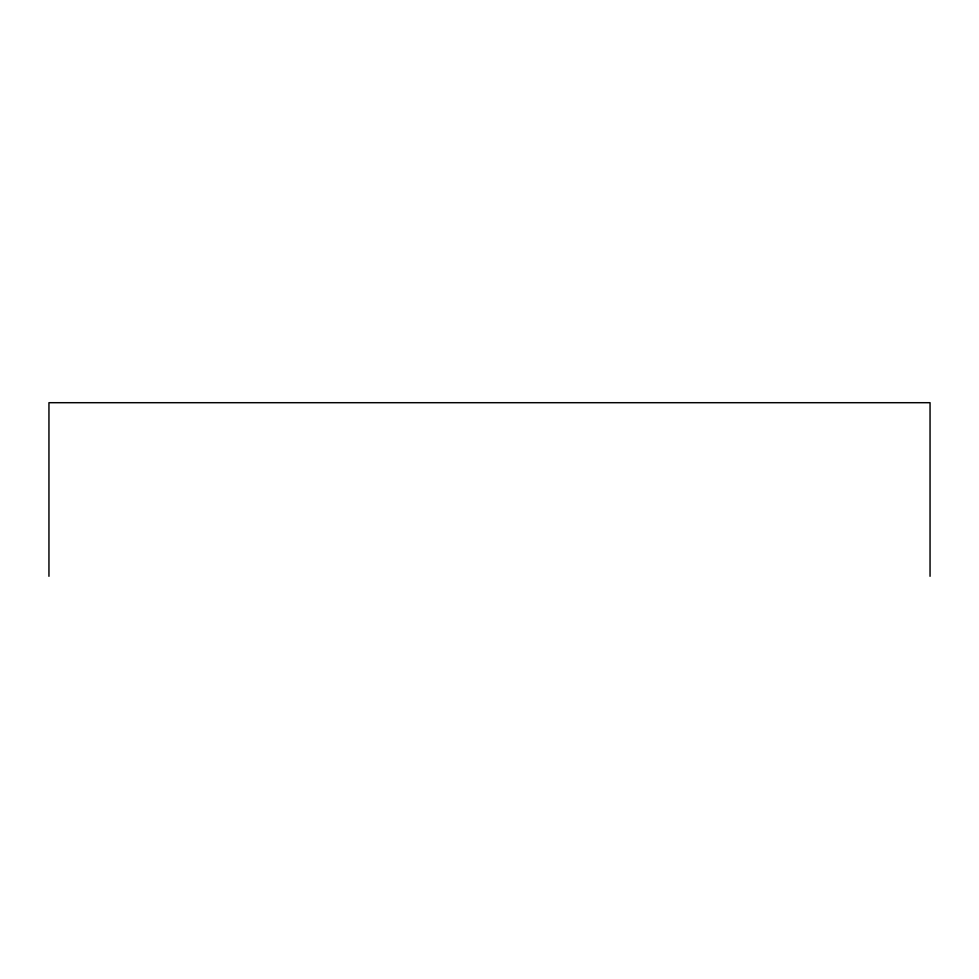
<?xml version="1.0" encoding="UTF-8"?>
<svg xmlns="http://www.w3.org/2000/svg" width="979" height="979" viewBox="0 0 979 979"><rect width="100%" height="100%" fill="white"/><g stroke="black" fill="none" stroke-linecap="round" stroke-linejoin="round"><path stroke-width="1.47" d="M930.05 576.301L930.05 402.699L48.95 402.699L48.95 576.301"/></g></svg>
